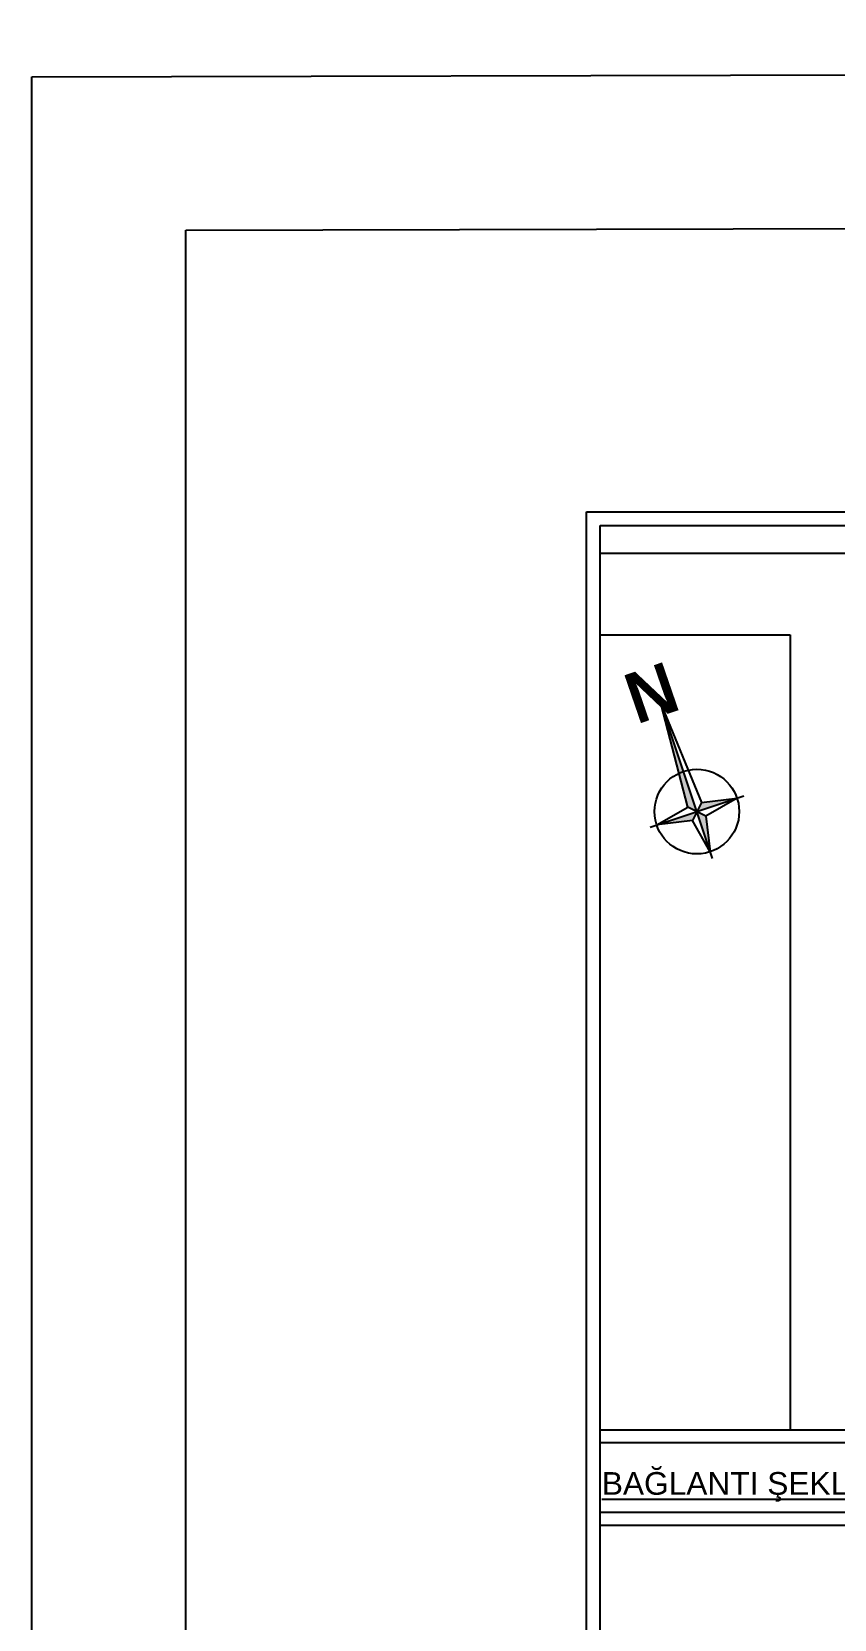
# Model space of a CAD drawing. Header units: centimetres. Extents: x 867 to 19881, y 2761 to 6151.
# Drawn here: x 867 to 1716, y 4470 to 6151 of the extents above; entities that cross this region are included whole.
import ezdxf

# ---------------------------------------------------------------- set-up
doc = ezdxf.new("R2010")
doc.units = ezdxf.units.CM
doc.layers.add('TITLE', color=7, linetype='Continuous')
doc.layers.add('çerçeveü', color=250, linetype='Continuous')
doc.styles.add('ROMANTICBOLD', font='ROMB____.PFB', dxfattribs={"height": 12})
doc.styles.get("Standard").update_dxf_attribs({"font": 'arial.ttf'})

# ---------------------------------------------------------------- blocks, each defined once
blk = doc.blocks.new('NS')
for p, q in [((16.441, 15.475), (16.691, 19.225)), ((16.691, 13.475), (16.691, 19.225)), ((16.691, 19.225), (16.941, 15.475)), ((14.941, 15.225), (18.441, 15.225)), ((15.191, 15.225), (16.441, 15.475)), ((16.441, 14.975), (15.191, 15.225)), ((16.941, 14.975), (16.441, 15.475)), ((16.941, 15.475), (16.441, 14.975)), ((16.941, 15.475), (18.191, 15.225)), ((18.191, 15.225), (16.941, 14.975)), ((16.691, 13.725), (16.441, 14.975)), ((16.941, 14.975), (16.691, 13.725))]:
    blk.add_line(p, q)
blk.add_circle((16.691, 15.225), 1.5)
for points in [[(16.691, 19.225), (16.441, 15.475), (16.691, 15.225)], [(15.191, 15.225), (16.441, 14.975), (16.691, 15.225)], [(16.941, 15.475), (18.191, 15.225), (16.691, 15.225)], [(16.691, 13.725), (16.941, 14.975), (16.691, 15.225)]]:
    blk.add_solid(points)

msp = doc.modelspace()

# ---------------------------------------------------------------- linework, layer by layer
for p, q in [((1453.9, 5132.3), (1453.9, 5642.3)), ((1470.1, 4596.7), (1783, 4596.7))]:
    msp.add_line(p, q)
at = {"layer": 'çerçeveü'}
for p, q in [((1468.5, 5598.6), (2974.4, 5598.6)), ((1468.5, 5512.1), (1669.3, 5512.1)), ((1669.3, 5512.1), (1669.3, 4670.3)), ((1468.5, 4670.3), (2974.4, 4670.3)), ((1468.5, 4656.7), (2974.4, 4656.7)), ((1468.5, 4582.9), (2974.4, 4582.9)), ((1468.5, 4569.3), (2974.4, 4569.3))]:
    msp.add_line(p, q, dxfattribs=at)
for points in [[(866.9, 6102.8), (19880.6, 6150.6), (19880.6, 2808.6), (866.9, 2760.9)], [(1029.9, 5940.3), (19721.4, 5986.9), (19721.4, 2971.1), (1029.9, 2924.5)], [(1453.9, 5642.3), (2989, 5642.3), (2989, 3436.7), (1453.9, 3436.7)], [(1468.5, 5627.7), (2974.4, 5627.7), (2974.4, 3451.3), (1468.5, 3451.3)]]:
    msp.add_lwpolyline(points, close=True, dxfattribs=at)

# ---------------------------------------------------------------- block references
at = {"xscale": 29.86252750805256, "yscale": 29.86252750805256, "zscale": 29.86252750805256, "rotation": 18.47036588512427}
msp.add_blockref('NS', (1242, 4735.7), dxfattribs=at)

# ---------------------------------------------------------------- texts
msp.add_text('BAĞLANTI ŞEKLİ :', height=23.995).set_placement((1470.1, 4601.5))
at = {"layer": 'TITLE', "style": 'ROMANTICBOLD'}
msp.add_text('N', height=53.5, rotation=18.9799, dxfattribs=at).set_placement((1507, 5417))

doc.saveas('drawing.dxf')
